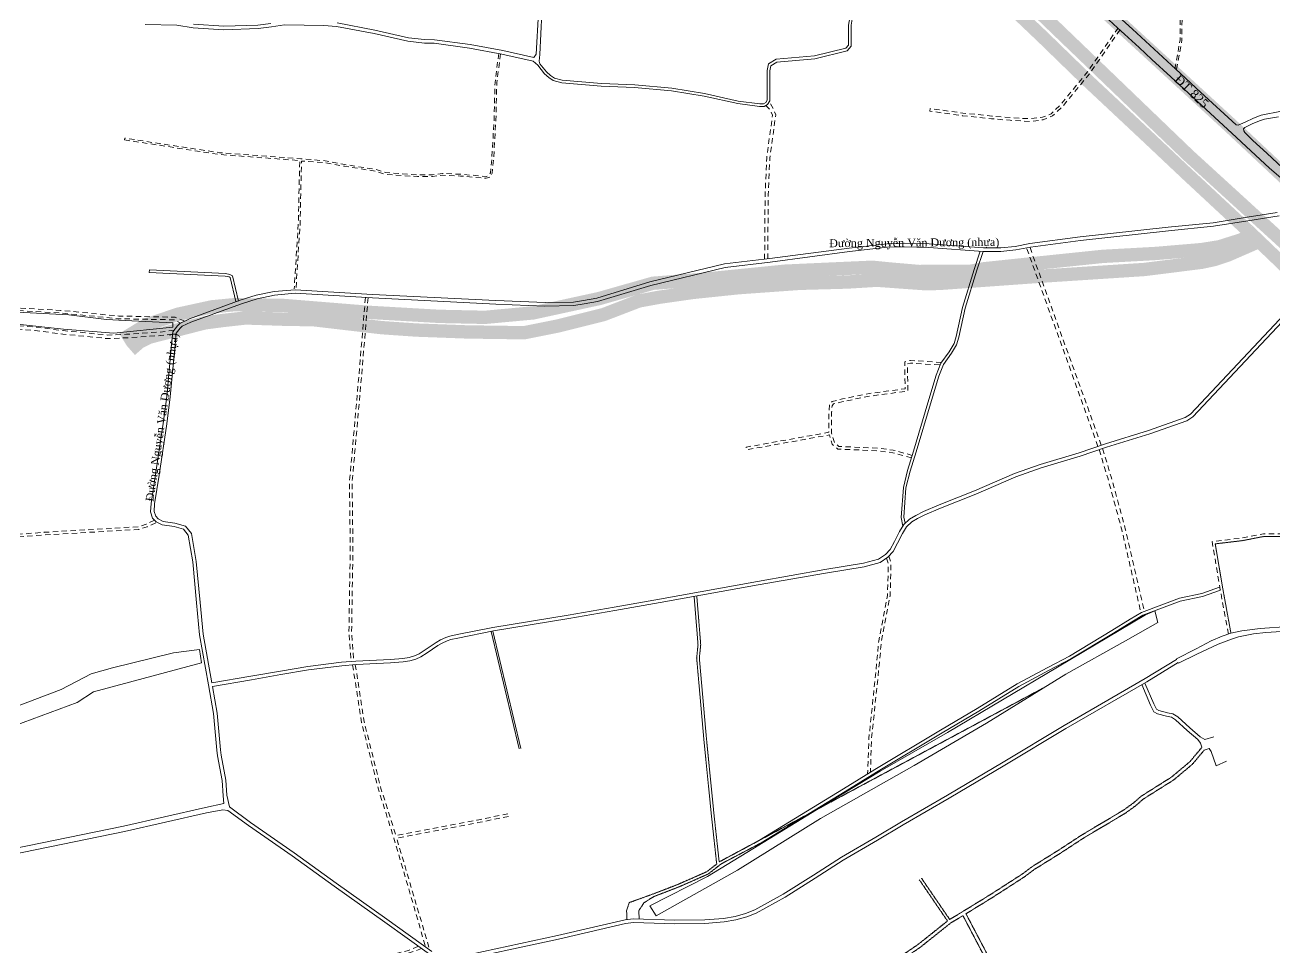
# Model space of a CAD drawing. Header units: metres. Extents: x 556238 to 587446, y 1177111 to 1219372.
# Drawn here: x 575507 to 576912, y 1197093 to 1198130 of the extents above; entities that cross this region are included whole.
import ezdxf

# ---------------------------------------------------------------- set-up
doc = ezdxf.new("R2010")
doc.units = ezdxf.units.M
doc.header["$MEASUREMENT"] = 0
for name, pattern in [('ACAD_ISO03W100', [30, 12, -18]), ('DASHED2', [0.375, 0.25, -0.125]), ('Xr_GT Ben Luc$0$ACAD_ISO05W100', [33, 24, -3, 0, -3, 0, -3]), ('Xr_Nen GT$0$DASHED', [0.75, 0.5, -0.25]), ('Xr_Nen GT$0$MON', [10, 6, -4])]:
    doc.linetypes.add(name, pattern=pattern)
doc.layers.add('DUONG GIAO THONG', color=7, linetype='Continuous')
for name, color, linetype, lineweight in [('PHL_VUNG CAP NUOC', 4, 'Xr_GT Ben Luc$0$ACAD_ISO05W100', 40), ('Pipe Existing_DTDH', 4, 'ACAD_ISO03W100', 40), ('Xr_Nen GT$0$DUONG BT-NEN BT', 38, 'Continuous', 0), ('Xr_Nen GT$0$DUONG NHUA', 38, 'Continuous', 0), ('Xr_Nen GT$0$DUONG_DA', 38, 'Xr_Nen GT$0$MON', 0), ('Xr_Nen GT$1$SONG_HO', 250, 'Continuous', 0)]:
    doc.layers.add(name, color=color, linetype=linetype, lineweight=lineweight)
doc.styles.add('Xr_Nen GT$0$ROMANS', font='romans.shx')
doc.linetypes.add('Xr_Nen GT$0$TAL_N_T', pattern='A,2,[130,ltypeshp.shx,S=1,R=0,X=0,Y=1],4,[130,ltypeshp.shx,S=2,R=0,X=0,Y=2],2', length=8)
doc.linetypes.add('Xr_Nen GT$0$TL_P', pattern='A,2,[130,ltypeshp.shx,S=1,R=0,X=0,Y=-1],2', length=4)

# ---------------------------------------------------------------- blocks, each defined once
blk = doc.blocks.new('GT CHINH')
at = {"layer": 'DUONG GIAO THONG', "color": 9, "ltscale": 5, "const_width": 17.5}
blk.add_lwpolyline([(11758.5, -2144.4), (11756.8, -2087.5), (11765.2, -1950.3), (11769, -1899.9), (11762.3, -1846.3), (11754.7, -1703.3), (11742, -1474.3), (11731.5, -1436.9), (11711.9, -1407.1), (11640.7, -1341.3), (11469.5, -1181), (11146.8, -884.7), (11078.8, -823.2), (11020.2, -770.3), (10914.6, -697.4), (10827.4, -644), (10795.2, -630.1), (10708.1, -612.3), (10533.8, -581.3), (10368.2, -542.9), (10185.4, -498.7), (10068.3, -471.3)], dxfattribs=at)
blk = doc.blocks.new('DTDH_EXISTING_PIPE')
at = {"layer": 'Pipe Existing_DTDH', "color": 3, "linetype": 'DASHED2', "ltscale": 200, "const_width": 15, "elevation": 0.8, "flags": 128}
for points in [[(299.1, -1601.8), (225.6, -1689.8), (77.2, -1896), (-11.3, -2040.1), (-169.7, -2299.3), (-221.1, -2360.2), (-265.3, -2418), (-320, -2488.8), (-398.2, -2594), (-440.4, -2650.1), (-483.7, -2705.8), (-530.4, -2771.4), (-541.3, -2785.3), (-547.5, -2791), (-551.7, -2792.2), (-564.3, -2769.6), (-572, -2741), (-590.4, -2702.8), (-601.5, -2688.1), (-604.9, -2687.4), (-612.8, -2688.1), (-665, -2696.1), (-671.7, -2566), (-674.9, -2437.5), (-677.1, -2370.9), (-680.8, -2325.8), (-688, -2295.8), (-695.7, -2281.4), (-712.8, -2259.2), (-810.3, -2163), (-952.9, -2032.8), (-1398.1, -1605.1), (-1431, -1574.6), (-1525.7, -1515.4), (-1602.5, -1464.7), (-1681.1, -1448), (-1944, -1395.2), (-2376.7, -1283.2), (-2428.1, -1265.9)], [(-886.6, -2116.8), (-955.1, -2053.1), (-1001, -2009.8), (-1068.3, -1946.8), (-1116.8, -1899.7), (-1211.2, -1809.9), (-1266.6, -1757.1), (-1345.7, -1686.4), (-1400.1, -1632.5), (-1436.6, -1604.1), (-1583.5, -1505.9), (-1614.2, -1489.9), (-1637.8, -1484.3), (-1709.8, -1466.1), (-1775.5, -1451.6)], [(-881.1, -2122.1), (-894.6, -2127.5), (-918.6, -2135.1), (-938.8, -2138.3), (-989.8, -2142.6), (-1049.7, -2145.9), (-1129.8, -2154.2), (-1183.1, -2159.8), (-1199.3, -2162.8), (-1222.1, -2162.8), (-1256.2, -2162.9), (-1288.6, -2160.1), (-1308.7, -2158.1), (-1351.7, -2160), (-1406.5, -2162.5), (-1498.7, -2171.7), (-1555.5, -2176.1), (-1615.4, -2193.2), (-1690, -2209.4), (-1744, -2214.4), (-1795.7, -2213.3), (-1876, -2208.7), (-1971.2, -2201), (-2026.4, -2200.2), (-2051.3, -2202.6), (-2089, -2210.8), (-2124.5, -2222.7), (-2151.4, -2238.9)], [(-2142.7, -2251.1), (-2132.4, -2242.1), (-2121.9, -2236.8), (-2102, -2231.7), (-2078.7, -2225.6), (-2058.4, -2220.5), (-2037.6, -2217.8), (-2013.3, -2215.1), (-1970.5, -2216.5), (-1936.8, -2217.1), (-1860.3, -2226), (-1821.3, -2228.7), (-1764.3, -2230.8), (-1714.7, -2231.5), (-1700.2, -2231.7), (-1662.6, -2224.2), (-1610.7, -2211.2), (-1571.1, -2196), (-1547.5, -2191.7), (-1511.2, -2186.5), (-1459.3, -2181.1), (-1390.5, -2176.2), (-1336.3, -2174.7), (-1303.7, -2172.7), (-1247.7, -2176.7), (-1232.1, -2176.2), (-1124.4, -2168.5), (-1002.6, -2160.6), (-938.3, -2152.5), (-923.5, -2149.3), (-908.9, -2144.4), (-873.8, -2129.1)], [(-803.2, -2195.6), (-837.5, -2163.9), (-886.6, -2116.8)]]:
    blk.add_lwpolyline(points, dxfattribs=at)

msp = doc.modelspace()

# ---------------------------------------------------------------- linework, layer by layer
at = {"layer": 'PHL_VUNG CAP NUOC', "color": 13, "ltscale": 5, "const_width": 10}
msp.add_lwpolyline([(575459.90607, 1198727.15504), (575576.96232, 1198699.74477), (575759.72849, 1198655.59797), (575925.38727, 1198617.21235), (576099.63346, 1198586.19001), (576186.78006, 1198568.36678), (576218.94424, 1198554.49092), (576306.13663, 1198501.06794), (576411.78893, 1198428.14328), (576470.34093, 1198375.26813), (576538.38921, 1198313.8174), (576861.07796, 1198017.42477), (577032.26935, 1197857.15532), (577103.50952, 1197791.36221), (577123.04115, 1197761.56253), (577133.60171, 1197724.21689), (577146.27072, 1197495.12877), (577153.82235, 1197352.15622), (577160.55216, 1197298.53275), (577156.75774, 1197248.18315), (577148.41046, 1197110.98471), (577150.04058, 1197054.11173)], dxfattribs=at)
at = {"layer": 'Xr_Nen GT$0$DUONG BT-NEN BT', "flags": 128}
for points in [[(576493.37498, 1197566.53894), (576491.50212, 1197576.43929), (576494.03148, 1197610.13073), (576498.81777, 1197629.14177), (576505.63578, 1197651.11592), (576521.73457, 1197705.1698), (576530.99267, 1197736.25508), (576536.34017, 1197749.68254), (576545.5904, 1197762.6859), (576551.17734, 1197771.81217), (576553.36897, 1197779.93032), (576560.65492, 1197812.42718), (576573.84631, 1197855.28715), (576580.54723, 1197875.62779)], [(576496.0533, 1197569.86202), (576494.52388, 1197576.61671), (576497.00373, 1197609.64867), (576501.70713, 1197628.33045), (576508.50609, 1197650.24323), (576524.60977, 1197704.31348), (576533.8295, 1197735.26997), (576538.99383, 1197748.23746), (576548.09497, 1197761.03126), (576553.96121, 1197770.61376), (576556.28214, 1197779.21088), (576563.55663, 1197811.6566), (576576.7049, 1197854.37648), (576583.66264, 1197875.39743)], [(576332.3638, 1197213.73745), (576426.73112, 1197271.3767), (576462.0041, 1197293.35434), (576535.91873, 1197337.42337), (576576.99927, 1197361.67068), (576622.09787, 1197389.43982), (576656.4744, 1197407.98055), (576680.68663, 1197420.72501), (576728.58446, 1197449.42243), (576749.12558, 1197462.05313), (576761.79264, 1197469.84208), (576804.38454, 1197485.83071), (576829.45994, 1197491.0362), (576849.48918, 1197498.0602)], [(576334.1882, 1197210.75055), (576428.56879, 1197268.3979), (576463.8259, 1197290.36566), (576537.70444, 1197334.41317), (576578.80651, 1197358.67319), (576623.84759, 1197386.40691), (576658.12029, 1197404.89164), (576682.40247, 1197417.67292), (576730.40058, 1197446.43042), (576750.95887, 1197459.07168), (576763.33854, 1197466.68392), (576805.36108, 1197482.45882), (576830.39889, 1197487.6565), (576850.45713, 1197494.69067)], [(576062.29163, 1197316.62989), (576030.7696, 1197448.46927)], [(576063.84779, 1197317.00185), (576032.35441, 1197448.80397)], [(576762.04279, 1197388.68091), (576771.95654, 1197365.33881), (576775.47973, 1197357.97743), (576779.79409, 1197355.67824), (576789.94954, 1197353.19182), (576795.59948, 1197351.86337), (576800.03346, 1197349.03416), (576813.30694, 1197337.09752), (576825.24554, 1197326.86228), (576828.25173, 1197322.87553), (576829.78383, 1197318.21053)], [(576765.72449, 1197390.24459), (576775.60325, 1197366.98489), (576778.52053, 1197360.88949), (576781.23259, 1197359.44419), (576790.88295, 1197357.08143), (576797.17743, 1197355.60144), (576802.463, 1197352.22885), (576815.94639, 1197340.10343), (576827.87567, 1197329.87619), (576833.01599, 1197326.86931), (576843.06015, 1197329.7794)], [(576832.12792, 1197314.78115), (576834.49716, 1197315.82393), (576837.86912, 1197316.64014), (576840.13912, 1197313.53165), (576845.62211, 1197297.37987), (576857.53228, 1197302.40547)]]:
    msp.add_lwpolyline(points, dxfattribs=at)
at = {"layer": 'Xr_Nen GT$0$DUONG NHUA', "flags": 128}
for points in [[(576704.52608, 1198168.39155), (576751.50413, 1198125.23201), (576800.41578, 1198080.14018), (576828.23848, 1198054.5104), (576868.31747, 1198017.77279), (576870.42219, 1198017.25182), (576878.45563, 1198020.78121), (576887.8963, 1198025.05113), (576896.34317, 1198028.36115), (576919.14515, 1198032.8706)], [(576083.78981, 1198143.57686), (576081.22505, 1198097.12105), (576078.47733, 1198093.31245), (576043.56742, 1198101.09951), (576007.01592, 1198107.93001), (575966.86079, 1198113.26697), (575955.84465, 1198113.39205), (575937.79892, 1198115.55343), (575899.95314, 1198124.11005), (575857.34874, 1198132.32716)], [(576087.77849, 1198143.26153), (576085.21614, 1198096.84941), (576084.60828, 1198089.33911), (576085.50843, 1198086.35377), (576092.82224, 1198077.06079), (576097.26923, 1198073.2252), (576101.71662, 1198070.18661), (576110.4692, 1198067.84691), (576154.59586, 1198064.18915), (576192.10696, 1198062.44574), (576233.7996, 1198058.77633), (576270.55514, 1198052.81988), (576308.36146, 1198044.44139), (576332.56326, 1198041.17518), (576336.65734, 1198041.33251), (576339.30437, 1198042.84396), (576340.99472, 1198045.56527), (576340.82334, 1198078.60376), (576342.29517, 1198086.15811), (576351.03466, 1198091.32507), (576394.30968, 1198095.21), (576429.22331, 1198103.66877), (576432.49689, 1198107.33624), (576432.29975, 1198129.83685), (576433.73489, 1198138.04998)], [(576943.44113, 1197929.20615), (576943.6162, 1197930.54754), (576943.26607, 1197932.06385), (576942.01116, 1197934.31716), (576933.02306, 1197944.14425), (576921.13453, 1197955.72159), (576905.75224, 1197968.96796), (576884.61422, 1197988.64682), (576863.42552, 1198008.24026), (576844.25136, 1198025.91324), (576829.12526, 1198039.85178), (576794.60301, 1198071.75659), (576773.52034, 1198091.03393), (576759.00808, 1198104.76883), (576742.81629, 1198119.61003), (576734.95881, 1198126.62585), (576720.18221, 1198140.04285)], [(575641.65278, 1198130.29687), (575677.30484, 1198129.79503), (575695.63788, 1198126.67952), (575730.11865, 1198124.54025), (575768.79001, 1198125.85804), (575783.53373, 1198127.74684), (575798.33661, 1198129.97488), (575842.46671, 1198129.40899), (575856.82173, 1198128.35508), (575899.13312, 1198120.19449), (575937.11822, 1198111.60637), (575955.58334, 1198109.39476), (575966.57354, 1198109.26998), (576006.3846, 1198103.97874), (576042.7576, 1198097.1816), (576077.68827, 1198089.26344), (576083.10523, 1198084.55653), (576090.64373, 1198074.97804), (576095.43756, 1198070.84331), (576100.4471, 1198067.42064), (576109.95382, 1198064.87935), (576154.40224, 1198061.19491), (576191.90573, 1198059.45186), (576233.42764, 1198055.79747), (576269.99017, 1198049.8723), (576307.83536, 1198041.48519), (576332.41918, 1198038.16743), (576337.5068, 1198038.36294), (576341.45181, 1198040.61553), (576343.99916, 1198044.71653), (576343.82484, 1198078.32194), (576344.94265, 1198084.05924), (576351.9064, 1198087.99415), (576394.43469, 1198091.87406), (576430.86532, 1198101.00322), (576435.50693, 1198106.20334), (576435.30203, 1198129.58977), (576436.48019, 1198136.33223)], [(575782.98185, 1198131.70883), (575768.46705, 1198129.84936), (575730.17451, 1198128.54448), (575696.0981, 1198130.65866)], [(576926.30963, 1197963.75576), (576902.8493, 1197985.8096), (576886.91809, 1198000.1402), (576878.10684, 1198008.89277), (576876.79739, 1198010.89521), (576876.63881, 1198013.36096), (576877.82924, 1198014.51089), (576886.30782, 1198018.98191), (576894.42284, 1198022.23343), (576900.0849, 1198024.22021), (576915.63285, 1198026.50764)], [(576914.33487, 1197919.31001), (576880.53256, 1197913.78215), (576842.2272, 1197907.70243), (576791.76112, 1197902.51001), (576692.70683, 1197891.82958), (576636.36581, 1197884.30415), (576619.76465, 1197880.98644), (576603.49586, 1197879.38603), (576584.10662, 1197879.37552), (576522.94565, 1197883.89788), (576495.76746, 1197884.66804), (576476.00487, 1197884.06703), (576433.11711, 1197879.19224), (576343.93883, 1197867.33714), (576293.12854, 1197861.43187), (576209.12842, 1197841.06729), (576149.28908, 1197823.07735), (576134.46247, 1197820.29323), (576123.27795, 1197818.46205), (576091.19404, 1197817.97875), (576035.86748, 1197820.10009), (575897.33386, 1197827.08988), (575810.31489, 1197832.42572), (575786.55862, 1197830.32555), (575766.42861, 1197826.16677), (575748.46604, 1197820.4714), (575691.38759, 1197799.56331), (575680.73471, 1197794.56674), (575677.93241, 1197791.65459), (575672.7224, 1197784.9345), (575671.21722, 1197770.99304), (575665.94077, 1197712.53605), (575661.92347, 1197682.13381), (575653.30173, 1197624.58033), (575648.27393, 1197592.27237), (575647.6537, 1197582.6659), (575649.9236, 1197575.7353), (575653.80727, 1197571.51216), (575660.62571, 1197568.1055), (575674.12533, 1197566.30407), (575684.60205, 1197563.22178), (575690.0293, 1197556.61665), (575695.12982, 1197526.45286), (575699.40544, 1197480.46674), (575702.73369, 1197444.67009), (575712.98381, 1197388.40924), (575718.4861, 1197356.10891), (575722.277, 1197314.87112), (575723.01889, 1197308.68479), (575728.16753, 1197280.81798), (575729.48644, 1197263.71956), (575730.10593, 1197255.1688), (575709.40766, 1197250.37096), (575617.09188, 1197229.50803), (575446.59588, 1197194.65807)], [(576916.50387, 1197915.23546), (576881.16846, 1197909.83301), (576842.7458, 1197903.73467), (576792.18023, 1197898.53202), (576693.1861, 1197887.85807), (576637.02323, 1197880.35644), (576620.35385, 1197877.02509), (576603.69322, 1197875.38614), (576583.96002, 1197875.37544), (576522.74142, 1197879.90206), (576495.7716, 1197880.66631), (576476.29203, 1197880.07392), (576433.60658, 1197875.22212), (576344.43331, 1197863.36768), (576293.83327, 1197857.48685), (576210.17622, 1197837.20545), (576150.23668, 1197819.18538), (576135.15481, 1197816.35333), (576123.63314, 1197814.46695), (576091.14751, 1197813.9776), (576035.69006, 1197816.10395), (575897.11066, 1197823.09605), (575810.36891, 1197828.4149), (575787.14133, 1197826.36147), (575767.44044, 1197822.29134), (575749.75905, 1197816.68512), (575692.92773, 1197795.86756), (575683.1036, 1197791.2597), (575680.96276, 1197789.03494), (575676.5777, 1197783.37889), (575675.19787, 1197770.59853), (575669.91714, 1197712.09407), (575665.88446, 1197681.57547), (575657.2559, 1197623.97648), (575652.25403, 1197591.83509), (575651.69508, 1197583.17789), (575653.45496, 1197577.80452), (575656.25339, 1197574.76148), (575661.81639, 1197571.98207), (575674.95926, 1197570.22825), (575686.91143, 1197566.71186), (575693.79579, 1197558.3334), (575699.09879, 1197526.97219), (575703.38827, 1197480.83705), (575706.70039, 1197445.21375), (575716.61935, 1197390.58773), (575760.45071, 1197398.08457), (575793.65245, 1197403.76334), (575824.54407, 1197409.05257), (575862.19362, 1197413.84811), (575878.4253, 1197415.05082), (575917.31541, 1197416.93392), (575931.2286, 1197418.14536), (575938.2677, 1197419.25934), (575944.46931, 1197421.11899), (575949.77566, 1197423.27922), (575956.46189, 1197427.52442), (575968.68241, 1197435.91677), (575973.69621, 1197438.88048), (575979.59137, 1197441.65522), (575984.25795, 1197443.24575), (575992.49341, 1197444.81583), (576032.36301, 1197452.89006), (576117.236, 1197466.7796), (576169.05552, 1197475.80833), (576219.82612, 1197484.76013), (576265.61714, 1197492.90071), (576330.09151, 1197504.66419), (576405.72291, 1197517.96505), (576449.15203, 1197525.03701), (576466.21511, 1197529.62485), (576474.03175, 1197534.74038), (576479.21279, 1197540.63604), (576484.06434, 1197549.53338), (576489.54434, 1197560.49754), (576494.58558, 1197568.44821), (576501.02785, 1197574.65383), (576508.14429, 1197578.7868), (576516.68296, 1197582.99365), (576534.32743, 1197590.52737), (576573.90194, 1197606.3871), (576619.09932, 1197626.01756), (576647.74007, 1197636.02037), (576691.54413, 1197649.13004), (576721.17462, 1197659.25964), (576769.81721, 1197674.09718), (576810.81569, 1197688.62858), (576816.76419, 1197692.6105), (576922.90483, 1197805.30442)], [(575746.44054, 1197819.69898), (575739.72659, 1197848.01818), (575736.96262, 1197849.54837), (575731.84398, 1197850.54652), (575646.42397, 1197854.82113), (575646.27403, 1197851.82487), (575731.48006, 1197847.56098), (575735.92376, 1197846.69444), (575737.11341, 1197846.03582), (575743.52146, 1197819.00692)], [(575963.77058, 1197088.73504), (575913.23684, 1197124.94939), (575856.54726, 1197165.4092), (575809.21946, 1197199.39896), (575759.97897, 1197233.71966), (575736.62443, 1197251.18568), (575733.4533, 1197264.3032), (575732.1394, 1197281.33661), (575726.97534, 1197309.2869), (575726.25514, 1197315.29242), (575722.45504, 1197356.63021), (575717.3168, 1197386.64893), (575761.12507, 1197394.14182), (575794.32681, 1197399.82059), (575825.13457, 1197405.09547), (575862.59439, 1197409.86684), (575878.66986, 1197411.05797), (575917.58573, 1197412.94233), (575931.71531, 1197414.17261), (575939.1588, 1197415.35059), (575945.80089, 1197417.34232), (575951.6165, 1197419.70987), (575958.66683, 1197424.18624), (575970.83482, 1197432.54251), (575975.56979, 1197435.34141), (575981.09297, 1197437.94107), (575985.28275, 1197439.36909), (575993.26496, 1197440.89088), (576033.08324, 1197448.95472), (576117.90232, 1197462.83543), (576169.7461, 1197471.86839), (576220.52347, 1197480.82139), (576266.32618, 1197488.96404), (576330.7969, 1197500.72686), (576406.39079, 1197514.02113), (576449.99494, 1197521.12158), (576467.87081, 1197525.92797), (576476.67732, 1197531.6913), (576482.51142, 1197538.33011), (576487.61038, 1197547.68116), (576493.0314, 1197558.52732), (576497.70653, 1197565.90059), (576503.45472, 1197571.43762), (576510.03483, 1197575.25911), (576518.35345, 1197579.35755), (576535.85697, 1197586.83109), (576575.44299, 1197602.69543), (576620.55749, 1197622.28989), (576648.97357, 1197632.21424), (576692.76498, 1197645.32012), (576722.40545, 1197655.45313), (576770.98425, 1197670.27121), (576812.64241, 1197685.03791), (576819.36555, 1197689.53838), (576925.75892, 1197802.50061)], [(576936.68096, 1197449.57077), (576901.52087, 1197447.21153), (576887.55279, 1197445.56414), (576870.80813, 1197442.22548), (576862.89397, 1197439.7948), (576847.85948, 1197434.24203), (576824.10732, 1197422.79068), (576803.43459, 1197412.71851), (576803.12404, 1197413.28645), (576767.86886, 1197391.86499), (576676.71286, 1197339.17088), (576608.21452, 1197297.92257), (576545.6111, 1197261.04029), (576493.99804, 1197231.02807), (576465.12003, 1197213.64475), (576426.46853, 1197191.22732), (576395.07707, 1197171.23694), (576361.01529, 1197149.84031), (576328.60933, 1197131.90359), (576317.89488, 1197127.64016), (576305.66893, 1197124.11695), (576292.46908, 1197121.85337), (576270.92479, 1197120.1542), (576236.99629, 1197119.90815), (576190.5549, 1197121.28176), (576181.80539, 1197120.32166), (576106.17069, 1197102.59452), (575980.89551, 1197075.54844)], [(576801.3172, 1197416.88687), (576801.04467, 1197417.44629), (576823.08997, 1197428.99205), (576839.99062, 1197437.6875), (576852.45279, 1197443.06639), (576862.29597, 1197446.4279), (576874.5332, 1197448.91528), (576895.11844, 1197451.80709), (576926.90261, 1197453.98732)], [(576801.3172, 1197416.88687), (576765.82852, 1197395.30577), (576674.68003, 1197342.61601), (576606.16753, 1197301.35917), (576543.59053, 1197264.49245), (576491.96111, 1197234.47072), (576463.08502, 1197217.08855), (576424.38993, 1197194.64584), (576392.93891, 1197174.61753), (576358.98134, 1197153.28636), (576326.89447, 1197135.52626), (576316.59851, 1197131.42935), (576304.77434, 1197128.02193), (576291.97277, 1197125.82665), (576270.75282, 1197124.15306), (576237.04093, 1197123.90858), (576190.3951, 1197125.28824), (576181.12837, 1197124.27138), (576105.29217, 1197106.49701), (575980.44997, 1197079.54441)], [(575961.36386, 1197085.5387), (575910.90998, 1197121.69582), (575854.21874, 1197162.1568), (575806.90906, 1197196.13355), (575757.63586, 1197230.47705), (575734.48321, 1197247.02595), (575729.02877, 1197247.92036), (575710.69343, 1197244.51022), (575618.35412, 1197223.64197), (575448.11212, 1197188.84393), (575358.48003, 1197160.27229), (575286.03703, 1197136.14744), (575262.59702, 1197131.10277), (575231.50502, 1197128.23125), (575210.84013, 1197124.05977), (575193.78733, 1197118.24588), (575143.78503, 1197097.92569), (575103.21598, 1197080.86136)]]:
    msp.add_lwpolyline(points, dxfattribs=at)
at = {"layer": 'Xr_Nen GT$0$DUONG_DA', "flags": 128}
for points in [[(576799.20859, 1198080.5024), (576805.22348, 1198113.11006), (576805.50505, 1198166.75852), (576856.95831, 1198168.57379), (576906.13592, 1198170.77261), (576909.08532, 1198171.19364), (576911.29732, 1198173.22858), (576911.67953, 1198182.49861)], [(576801.17541, 1198080.1396), (576807.22252, 1198112.92194), (576807.49495, 1198164.82748), (576857.00569, 1198166.57421), (576908.24265, 1198169.33412), (576911.15683, 1198169.93056), (576913.43908, 1198172.0006), (576914.06168, 1198187.1687), (576957.9407, 1198191.43651), (577009.94905, 1198193.41187)], [(576737.64788, 1198124.31172), (576703.60011, 1198075.42623), (576673.21521, 1198038.39353), (576661.86022, 1198027.6177), (576651.22638, 1198023.28255), (576635.91987, 1198021.52879), (576613.97676, 1198022.78397), (576593.11298, 1198024.54452), (576560.5005, 1198027.95923), (576523.94306, 1198033.05134), (576524.35694, 1198036.02266), (576560.86374, 1198030.9376), (576593.39534, 1198027.53136), (576614.18859, 1198025.77676), (576635.83416, 1198024.5386), (576650.47546, 1198026.21614), (576660.20475, 1198030.18253), (576671.01453, 1198040.44096), (576701.20589, 1198077.23777), (576735.18612, 1198126.02628)], [(576039.20204, 1198097.84604), (576034.96698, 1198065.1873), (576033.98119, 1198023.5695), (576031.37827, 1197979.98331), (576029.83327, 1197963.85747), (576028.33556, 1197960.73758), (576024.85548, 1197959.69794), (575996.44978, 1197962.13098), (575975.76681, 1197963.00465), (575964.57013, 1197961.64198), (575947.98097, 1197961.4997), (575911.9462, 1197964.07474), (575900.742, 1197967.71158), (575865.9914, 1197973.03552), (575841.81443, 1197977.48019), (575816.51523, 1197979.49017), (575725.15214, 1197986.3829), (575618.65847, 1198002.70146), (575618.35553, 1198000.72454)], [(576041.17107, 1198097.47808), (576036.96393, 1198065.0346), (576035.97977, 1198023.48618), (576033.37257, 1197979.82827), (576031.79023, 1197963.31262), (576029.7557, 1197959.0745), (576025.06364, 1197957.67279), (575996.32218, 1197960.13458), (575975.84595, 1197960.99952), (575964.69992, 1197959.64302), (575947.91817, 1197959.49909), (575911.56054, 1197962.0972), (575900.2788, 1197965.75921), (575865.65908, 1197971.0631), (575841.57006, 1197975.4916), (575817.39348, 1197977.01044), (575815.80901, 1197905.85221), (575811.13437, 1197833.13901)], [(576341.59076, 1197867.07891), (576342.11024, 1197939.31015), (576343.94561, 1197980.28004), (576346.95825, 1198002.96528), (576350.57012, 1198028.98568), (576348.03582, 1198035.17598), (576343.39925, 1198043.67827)], [(576338.05378, 1197866.65851), (576338.61082, 1197939.40141), (576340.45595, 1197980.58933), (576343.49007, 1198003.43627), (576346.97367, 1198028.53257), (576344.92099, 1198033.54645), (576339.27755, 1198039.39401)], [(575618.35553, 1198000.72454), (575724.92511, 1197984.39434), (575815.40541, 1197977.56821), (575813.81044, 1197905.93866), (575809.13849, 1197833.26732)], [(576712.79414, 1197656.3617), (576636.17499, 1197869.56377), (576632.51281, 1197879.39539)], [(576716.55844, 1197657.71449), (576640.30692, 1197868.73981), (576636.43521, 1197880.21859)], [(575686.06115, 1197797.06502), (575675.53156, 1197801.51801), (575611.94362, 1197802.8185), (575546.6095, 1197809.22125), (575433.24714, 1197815.5828), (575351.38544, 1197821.83416), (575332.15919, 1197823.91383), (575322.74475, 1197821.13062), (575314.93833, 1197816.95565), (575272.48387, 1197782.50573), (575259.4502, 1197774.46719), (575239.00543, 1197775.20444), (575150.63788, 1197785.62714), (574993.47676, 1197808.14683), (574993.05124, 1197805.17717), (575150.24935, 1197782.65217), (575238.77529, 1197772.21079), (575260.25095, 1197771.43637), (575274.22367, 1197780.05407), (575316.60599, 1197814.44544), (575323.88924, 1197818.34061), (575332.43371, 1197820.86663), (575351.10985, 1197818.84647), (575433.04886, 1197812.5892), (575546.37906, 1197806.22947), (575611.76638, 1197799.8215), (575674.72878, 1197798.5338), (575681.36674, 1197794.86318)], [(575889.27469, 1197823.61891), (575880.39824, 1197717.86319), (575871.29989, 1197616.22567), (575872.20696, 1197540.91167), (575870.74407, 1197448.3073), (575873.02409, 1197414.65119)], [(575892.26418, 1197823.36799), (575883.38704, 1197717.60399), (575874.30151, 1197616.1097), (575875.20724, 1197540.90604), (575873.74568, 1197448.38512), (575876.01723, 1197414.85395)], [(575672.47146, 1197782.61021), (575658.42978, 1197780.77795), (575620.70103, 1197778.30847), (575599.57568, 1197777.44686), (575549.07843, 1197782.51545), (575518.13214, 1197786.44488), (575487.05011, 1197788.83623), (575432.48587, 1197790.11613), (575392.81661, 1197789.08856), (575334.52327, 1197796.32759)], [(575674.17886, 1197786.81311), (575658.03997, 1197784.76099), (575620.48887, 1197782.30314), (575599.69451, 1197781.45503), (575549.53019, 1197786.49021), (575518.53774, 1197790.4255), (575487.25058, 1197792.83263), (575432.48098, 1197794.11735), (575393.01238, 1197793.09498), (575335.01622, 1197800.2971)], [(576503.26276, 1197643.31342), (576482.13258, 1197649.16937), (576466.013, 1197651.2671), (576420.35156, 1197653.37419), (576414.03343, 1197658.73693), (576410.85358, 1197669.16491), (576317.80124, 1197652.51246), (576317.27276, 1197655.46554), (576410.4, 1197672.13139), (576410.4, 1197694.95088), (576410.92583, 1197703.24518), (576413.99015, 1197706.69598), (576425.59382, 1197709.65471), (576455.77933, 1197715.7869), (576495.99748, 1197721.11244), (576495.60437, 1197751.3772), (576501.94293, 1197752.97329), (576536.24794, 1197750.69842)], [(576504.06398, 1197646.20445), (576482.72972, 1197652.11696), (576466.27618, 1197654.25815), (576421.51244, 1197656.32381), (576416.64613, 1197660.45427), (576413.4, 1197671.09962), (576413.4, 1197694.85588), (576413.8545, 1197702.02511), (576415.62264, 1197704.01625), (576426.26346, 1197706.72947), (576456.27545, 1197712.82641), (576499.03182, 1197718.48805), (576498.63489, 1197749.04666), (576502.21659, 1197749.94856), (576536.04943, 1197747.705)], [(576714.251, 1197652.73346), (576723.78675, 1197620.87768), (576740.01492, 1197561.21536), (576760.92399, 1197470.40226)], [(576714.251, 1197652.73346), (576723.78675, 1197620.87768), (576740.01492, 1197561.21536), (576760.92399, 1197470.40226)], [(576718.083, 1197653.88054), (576727.63325, 1197621.97632), (576743.89531, 1197562.18941), (576764.82201, 1197471.29974)], [(576859.45048, 1197445.44969), (576850.34567, 1197495.30137), (576841.19696, 1197549.42455), (576874.08145, 1197553.26915), (576899.07497, 1197558.09138), (576924.30026, 1197558.09138), (576981.57677, 1197558.09138), (576979.74561, 1197595.09879), (576983.59134, 1197601.84507), (576990.24079, 1197607.66832), (576991.77938, 1197632.76128)], [(575652.047, 1197573.42629), (575642.7499, 1197568.7604), (575633.97452, 1197566.01356), (575528.18053, 1197559.75291), (575318.38985, 1197544.13986), (575318.6125, 1197541.14813), (575528.38048, 1197556.75949), (575634.5193, 1197563.04055), (575643.84751, 1197565.96043), (575654.8113, 1197571.01052)], [(576475.04166, 1197530.62086), (576477.15285, 1197524.43086), (576476.19479, 1197488.60351), (576470.43151, 1197458.67602), (576466.3966, 1197437.7236), (576464.18211, 1197413.77713), (576455.3651, 1197328.42682), (576453.85529, 1197288.27704)], [(576477.74409, 1197532.90521), (576480.16619, 1197524.8893), (576479.18714, 1197488.27758), (576473.37738, 1197458.10872), (576469.3703, 1197437.30081), (576467.16789, 1197413.48487), (576458.35952, 1197328.21832), (576456.98776, 1197290.22879)], [(575874.84076, 1197410.78358), (575884.93475, 1197346.01898), (575903.87884, 1197270.97122), (575921.22066, 1197216.17461), (575957.01549, 1197093.54684)], [(575877.90056, 1197410.98364), (575887.87767, 1197346.6179), (575906.76585, 1197271.79165), (575923.46899, 1197219.01313), (576014.96169, 1197236.44621), (576049.53915, 1197243.43763)], [(576050.13371, 1197240.49714), (576015.53974, 1197233.50238), (575924.36287, 1197216.12948), (575961.63057, 1197090.27328)], [(575952.40458, 1197091.95925), (575938.60412, 1197087.07615), (575902.57711, 1197077.96607), (575847.80333, 1197066.99172), (575752.25973, 1197048.39289), (575714.19278, 1197040.90178), (575692.21211, 1197035.32626), (575680.70137, 1197031.76804), (575675.71643, 1197028.07233), (575670.89102, 1197023.55222), (575663.88155, 1197013.46286), (575642.39672, 1196973.728), (575607.41949, 1196903.93257), (575604.73743, 1196905.27666), (575639.73558, 1196975.11383), (575661.32225, 1197015.03703), (575668.60839, 1197025.52462), (575673.79129, 1197030.37961), (575679.3261, 1197034.48297), (575691.39977, 1197038.21521), (575713.53387, 1197043.82965), (575751.68349, 1197051.33703), (575847.22203, 1197069.93487), (575901.91428, 1197080.89289), (575937.67588, 1197089.93585), (575948.65304, 1197094.64775)]]:
    msp.add_lwpolyline(points, dxfattribs=at)
at = {"layer": 'Xr_Nen GT$0$DUONG_DA', "linetype": 'Xr_Nen GT$0$DASHED', "flags": 128}
for points in [[(576862.32959, 1197446.45343), (576853.28429, 1197495.90923), (576844.68104, 1197546.81145), (576874.54043, 1197550.30237), (576899.36173, 1197555.09138), (576924.30026, 1197555.09138), (576981.66932, 1197555.09138), (576984.11824, 1197514.7627), (576982.46998, 1197487.85467), (576981.52628, 1197472.39131), (576981.06466, 1197456.8024)], [(576183.09293, 1197124.30897), (576182.93863, 1197134.7403), (576185.81255, 1197143.6504), (576212.48291, 1197153.25482), (576240.47706, 1197164.02261), (576273.05494, 1197178.36061), (576284.20075, 1197187.01536), (576278.04413, 1197243.60591), (576269.77157, 1197326.82315), (576261.66505, 1197418.44495), (576263.2178, 1197433.49288), (576258.82995, 1197487.61774)], [(576261.82028, 1197488.15213), (576266.23022, 1197433.4589), (576264.67872, 1197418.42299), (576272.75846, 1197327.10374), (576281.02804, 1197243.91653), (576286.9608, 1197189.38363), (576651.14396, 1197384.72869)], [(576829.78383, 1197318.21053), (576816.11679, 1197301.92155), (576795.64865, 1197284.76607), (576761.36598, 1197263.19146), (576753.02096, 1197255.79016), (576740.83413, 1197247.09299), (576695.00447, 1197219.85845), (576667.99553, 1197202.20181), (576638.75805, 1197184.04215), (576627.45728, 1197175.57321), (576591.6492, 1197152.50228), (576560.75897, 1197133.53933), (576546.14181, 1197124.71426), (576521.89781, 1197160.15201), (576514.42701, 1197171.07218)], [(576832.12792, 1197314.78115), (576818.95536, 1197299.08151), (576798.0095, 1197281.52563), (576763.77443, 1197259.98097), (576755.5168, 1197252.65717), (576743.02147, 1197243.73985), (576697.12153, 1197216.46355), (576670.14543, 1197198.82837), (576641.01699, 1197180.73644), (576629.74277, 1197172.28738), (576593.77901, 1197149.11616), (576564.43998, 1197131.10546), (576609.85278, 1197044.72425), (576613.27306, 1197032.8695), (576621.09326, 1197005.76449), (576629.021, 1196983.92713), (576636.90925, 1196974.1921), (576673.37086, 1196948.61306), (576687.63433, 1196951.24628), (576712.4824, 1196967.15923), (576714.28501, 1196967.53424), (576715.32933, 1196967.3725)], [(576197.10005, 1197124.98415), (576196.5648, 1197134.41808), (576202.31628, 1197143.42411), (576213.63178, 1197150.48245), (576241.62045, 1197161.24813), (576274.60237, 1197175.76396), (576289.5336, 1197187.3581), (576334.1882, 1197210.75055)], [(576712.57657, 1196962.85677), (576689.13139, 1196947.45506), (576672.44714, 1196944.37494), (576634.15382, 1196971.23898), (576625.49032, 1196981.93077), (576617.28738, 1197004.52618), (576609.42982, 1197031.76067), (576606.12255, 1197043.22373), (576561.01616, 1197129.02211), (576547.14638, 1197120.64828), (576512.79805, 1197093.24299), (576483.20257, 1197073.2037), (576462.54873, 1197065.84066), (576442.80889, 1197064.07793), (576442.45311, 1197068.06207), (576461.68546, 1197069.77949), (576481.3807, 1197076.80078), (576510.42572, 1197096.46737), (576543.67993, 1197122.99968), (576519.4218, 1197158.4581), (576511.951, 1197169.37827)]]:
    msp.add_lwpolyline(points, dxfattribs=at)
at = {"layer": 'Xr_Nen GT$1$SONG_HO', "linetype": 'Xr_Nen GT$0$TAL_N_T', "flags": 128}
msp.add_lwpolyline([(574880.14072, 1197188.00645), (574879.79188, 1197148.61567), (574869.73404, 1197129.3987), (574862.32571, 1197098.76078), (574860.44473, 1197055.31564), (574852.59177, 1197041.56072), (574852.14964, 1197025.98836), (574860.10749, 1197016.37989), (574866.96007, 1197013.06663), (574873.37053, 1197031.06872), (574878.56581, 1197068.77087), (574878.17423, 1197109.87314), (574881.99195, 1197123.99412), (574888.72079, 1197123.59536), (574901.6843, 1197076.28118), (574907.51391, 1197045.38617), (574909.47001, 1197010.26042), (574948.58141, 1197008.15392), (574947.8789, 1197017.27907), (574935.44319, 1197088.38069), (574907.62976, 1197146.22156), (574901.8294, 1197163.60945), (574898.7544, 1197208.70942), (574955.56339, 1197221.66511), (574999.42759, 1197228.48993), (575066.30188, 1197241.95702), (575168.39112, 1197256.47379), (575252.25068, 1197263.83419), (575298.48264, 1197276.78988), (575328.33721, 1197285.65429), (575379.7466, 1197295.40976), (575430.24349, 1197316.71846), (575484.20919, 1197338.40526), (575565.29213, 1197368.62848), (575583.54605, 1197380.56134), (575704.97155, 1197413.19906), (575702.55582, 1197427.9842), (575673.36598, 1197424.26275), (575605.05915, 1197407.33718), (575580.80133, 1197400.79955), (575547.35035, 1197383.26797), (575453.11106, 1197347.44223), (575420.65616, 1197331.49879), (575404.35003, 1197324.1565), (575357.6462, 1197311.58412), (575313.412, 1197304.01833), (575269.39037, 1197292.7355), (575221.34941, 1197284.87697), (575157.9045, 1197273.50225), (575091.64138, 1197264.13493), (575016.71776, 1197253.1624), (574978.63772, 1197246.8114), (574942.70398, 1197241.07837), (574922.23744, 1197234.8249), (574902.10649, 1197225.47104), (574898.98618, 1197228.38784), (574897.97963, 1197250.01236), (574897.27913, 1197337.52637), (574899.83809, 1197387.41194), (574908.56483, 1197416.65031), (574924.32052, 1197473.16439), (574941.27115, 1197518.37262), (574954.10461, 1197557.69907), (574976.70857, 1197634.89175), (574985.26282, 1197671.80278), (574994.16076, 1197702.751), (574987.3208, 1197753.479), (574984.06966, 1197773.99714), (574987.66306, 1197789.21478), (575023.93905, 1197779.98162), (575121.81576, 1197768.35465), (575200.29357, 1197754.46603), (575258.7719, 1197749.55874), (575275.86621, 1197753.35462), (575315.92544, 1197786.48219), (575333.91167, 1197801.69171), (575362.78399, 1197797.90887), (575397.15506, 1197793.39329), (575441.25017, 1197795.32134), (575497.62163, 1197793.59034), (575549.88458, 1197788.19493), (575606.27748, 1197783.40788), (575672.56762, 1197790.37526), (575672.73624, 1197795.21916), (575619.02648, 1197797.76417), (575597.98927, 1197798.98643), (575555.81212, 1197804.28006), (575432.2918, 1197810.49283), (575370.49607, 1197814.78193), (575334.83907, 1197818.03955), (575324.95702, 1197816.51256), (575313.95428, 1197809.69191), (575269.71571, 1197774.14665), (575256.76044, 1197769.04513), (575205.4806, 1197773.22199), (575099.66841, 1197787.32474), (575059.65556, 1197790.90992), (574989.76097, 1197804.18401), (574986.89976, 1197807.85988), (574987.30854, 1197823.48248), (575001.7233, 1197899.02004), (575009.80561, 1197921.35635), (575019.92195, 1197939.2253), (575047.22745, 1197972.67559), (575060.21734, 1197996.31291), (575070.95395, 1198021.75797), (575092.93584, 1198061.44184), (575120.40573, 1198094.2189), (575135.53497, 1198137.87586), (575146.30528, 1198149.15881), (575169.06194, 1198153.672), (575201.72023, 1198155.75502), (575239.93749, 1198173.98135), (575250.41322, 1198189.49599), (575292.48061, 1198182.00039), (575323.40181, 1198176.61929), (575356.23387, 1198176.44571), (575375.16872, 1198180.09097), (575391.15045, 1198179.9174), (575420.33456, 1198170.54386), (575457.76607, 1198161.82655), (575492.68272, 1198152.97375), (575511.96499, 1198152.62661), (575548.7925, 1198156.96619), (575583.57107, 1198158.89547), (575609.62827, 1198160.45771), (575625.78371, 1198168.96332), (575628.56312, 1198184.75949), (575629.26785, 1198223.55401), (575635.78083, 1198294.71978), (575624.81401, 1198295.64153), (575618.96712, 1198237.29502), (575617.11891, 1198189.60161), (575615.17147, 1198178.64303), (575608.71442, 1198174.54635), (575594.05777, 1198171.37142), (575536.18394, 1198166.34371), (575501.13101, 1198163.78329), (575487.60186, 1198166.03644), (575410.7853, 1198186.8525), (575382.90691, 1198191.15401), (575362.26451, 1198190.64191), (575321.26697, 1198191.56368), (575262.2944, 1198199.46739), (575258.09219, 1198202.94956), (575262.19195, 1198215.9565), (575270.19504, 1198233.92895), (575274.39724, 1198254.3099), (575280.29976, 1198326.3927), (575282.07041, 1198342.39054), (575295.64049, 1198341.7742), (575376.78616, 1198325.43175), (575434.71032, 1198318.01063), (575503.63427, 1198312.66508), (575620.75016, 1198303.21424), (575638.49679, 1198298.17808), (575666.97345, 1198301.46531), (575711.30027, 1198311.98026), (575787.36242, 1198330.00936), (575830.76142, 1198343.13779), (575871.26894, 1198370.53494), (575920.85155, 1198410.02136), (575973.60222, 1198437.10422), (575997.69435, 1198444.69055), (576025.23303, 1198454.38202), (576028.05461, 1198457.81667)], dxfattribs=at)
at = {"layer": 'Xr_Nen GT$1$SONG_HO', "linetype": 'Xr_Nen GT$0$TL_P', "flags": 128}
msp.add_lwpolyline([(576209.16152, 1197140.13375), (576273.93274, 1197172.9942), (576324.74594, 1197204.23685), (576414.89342, 1197259.16745), (576467.88419, 1197291.32596), (576543.58946, 1197334.7551), (576667.36329, 1197408.04912), (576766.30756, 1197467.22312), (576776.72938, 1197471.44718), (576780.06497, 1197458.35282), (576743.71614, 1197437.97417), (576676.59225, 1197400.44286), (576587.46398, 1197345.40666), (576506.1145, 1197297.69666), (576400.73346, 1197238.19597), (576307.51905, 1197180.0746), (576216.26172, 1197128.74098)], close=True, dxfattribs=at)

# ---------------------------------------------------------------- texts
at = {"layer": 'Xr_Nen GT$0$DUONG NHUA', "attachment_point": 1, "style": 'Xr_Nen GT$0$ROMANS'}
for s, insert, char_height, rotation in [('\\pi72.1214;{\\fTimes New Roman|b0|i0|c0|p18;ĐT 825}', (576752.54404, 1198124.64556), 10, 316.38162576), ('\\pi1.16826;{\\fTimes New Roman|b0|i0|c0|p18;Đường Nguyễn Văn Dương (nhựa)}', (576409.43656, 1197889.16971), 9, 0.41768168), ('\\pi1.16826;{\\fTimes New Roman|b0|i0|c0|p18;Đường Nguyễn Văn Dương (nhựa)}', (575641.78614, 1197594.01717), 9, 81.61615678)]:
    msp.add_mtext_dynamic_manual_height_columns(s, width=188.5398357, gutter_width=5, heights=[0], dxfattribs=dict(at, insert=insert, char_height=char_height, rotation=rotation))

# ---------------------------------------------------------------- next in the draw order: block references
at = {"layer": 'DUONG GIAO THONG'}
msp.add_blockref('GT CHINH', (565391.56753, 1199198.47471), dxfattribs=at)

# ---------------------------------------------------------------- next in the draw order: block references
at = {"layer": 'Pipe Existing_DTDH', "linetype": 'ByBlock'}
msp.add_blockref('DTDH_EXISTING_PIPE', (577767.86613, 1200015.74782, -0.796), dxfattribs=at)

doc.saveas('drawing.dxf')
